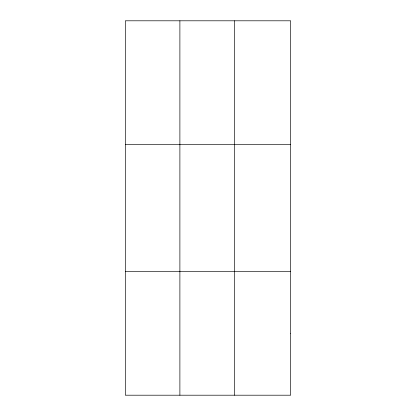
<?xml version="1.0" encoding="UTF-8"?>
<svg xmlns="http://www.w3.org/2000/svg" width="416" height="416" viewBox="0 0 416 416"><rect width="100%" height="100%" fill="white"/><g stroke="black" fill="none" stroke-linecap="round" stroke-linejoin="round"><path stroke-width="0.62" d="M179.889 395.2L179.889 20.8M234.458 395.2L234.458 20.8M125.32 144.352L290.68 144.352M125.32 271.648L290.68 271.648M290.68 333.424L290.68 395.2L125.32 395.2L125.32 20.8L290.68 20.8L290.68 333.424"/></g></svg>
